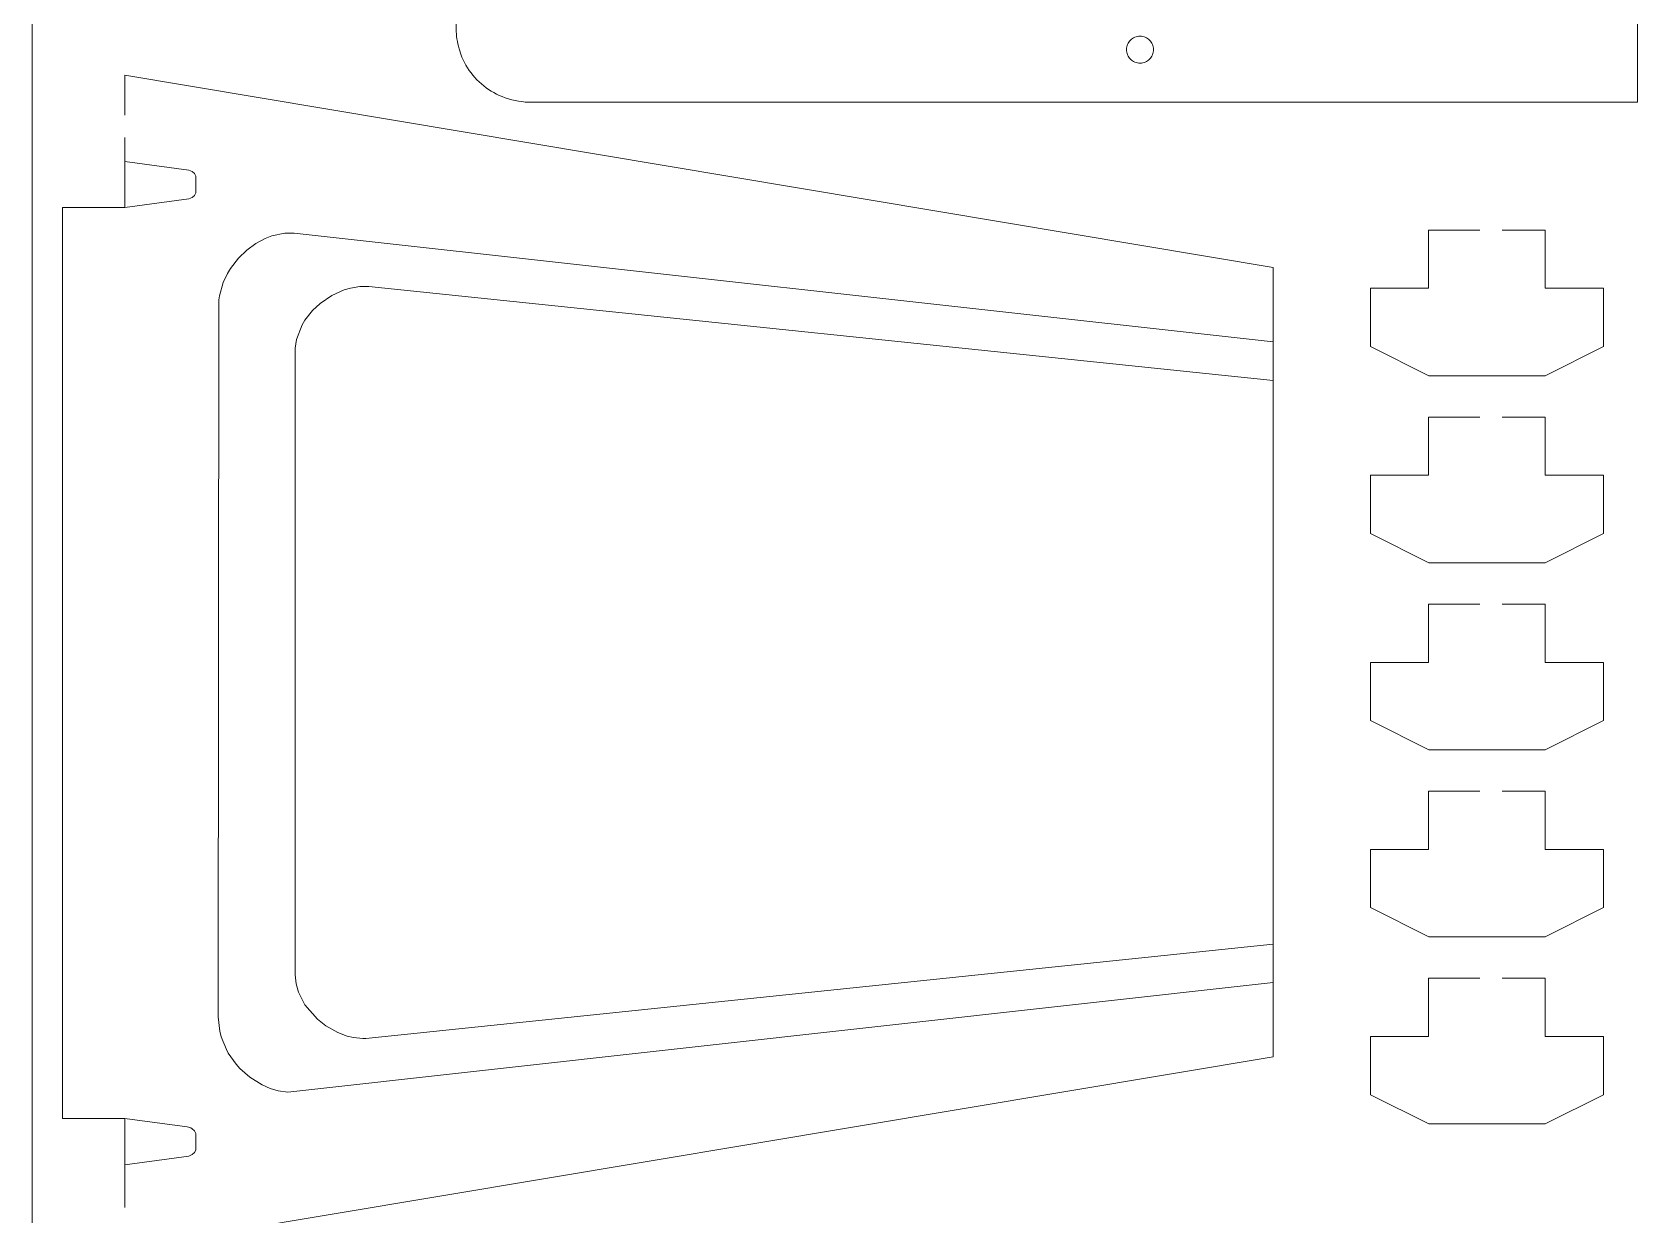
# Model space of a CAD drawing. Header units: centimetres. Extents: x -17.9 to 31.7, y -34.2 to -8.9.
# Drawn here: x -17.91 to -10.68, y -22.03 to -16.73 of the extents above; entities that cross this region are included whole.
import ezdxf

# ---------------------------------------------------------------- set-up
doc = ezdxf.new("R2010")
doc.units = ezdxf.units.CM
doc.header["$MEASUREMENT"] = 0
doc.layers.add('Layer 1', color=7, linetype='Continuous')

msp = doc.modelspace()

# ---------------------------------------------------------------- linework, layer by layer
at = {"layer": 'Layer 1', "color": 250, "lineweight": 20}
msp.add_open_spline([(-17.90561, -34.15394), (-17.90561, -34.15394), (-17.90561, -8.92394), (-17.90561, -8.92394)], degree=3, dxfattribs=at)
at = {"layer": 'Layer 1', "color": 250, "lineweight": 9}
for points, knots in [([(-16.00788, -13.43634), (-16.00788, -13.43634), (-16.26886, -13.43634), (-16.26886, -13.43634), (-16.26886, -13.43634), (-16.26886, -13.43634), (-16.26886, -13.17579), (-16.26886, -13.17579), (-16.26886, -13.17579), (-16.26886, -13.17579), (-15.91207, -13.17579), (-15.91207, -13.17579), (-15.91207, -13.17579), (-15.91207, -13.17579), (-15.88031, -13.14756), (-15.88031, -13.14756), (-15.88031, -13.14756), (-15.8533, -13.12648), (-15.82307, -13.10988), (-15.79079, -13.0984), (-15.79079, -13.0984), (-15.75624, -13.0861), (-15.72005, -13.07906), (-15.68341, -13.07749), (-15.68341, -13.07749), (-15.68341, -13.07749), (-10.94552, -13.07749), (-10.94552, -13.07749), (-10.94552, -13.07749), (-10.94552, -13.07749), (-10.94552, -13.17536), (-10.94552, -13.17536), (-10.94552, -13.17536), (-10.94552, -13.17536), (-10.68453, -13.17536), (-10.68453, -13.17536), (-10.68453, -13.17536), (-10.68453, -13.17536), (-10.68453, -13.43634), (-10.68453, -13.43634), (-10.68453, -13.43634), (-10.68453, -13.43634), (-10.94552, -13.43634), (-10.94552, -13.43634), (-10.94552, -13.43634), (-10.94552, -13.43634), (-10.94552, -13.59946), (-10.94552, -13.59946), (-10.94552, -13.59946), (-10.94552, -13.59946), (-10.71715, -13.59946), (-10.71715, -13.59946), (-10.71715, -13.59946), (-10.71715, -13.59946), (-10.71715, -17.04136), (-10.71715, -17.04136), (-10.71715, -17.04136), (-10.71715, -17.04136), (-15.68341, -17.04136), (-15.68341, -17.04136), (-15.68341, -17.04136), (-15.72392, -17.03964), (-15.76385, -17.03108), (-15.8015, -17.01604), (-15.8015, -17.01604), (-15.86974, -16.98877), (-15.92682, -16.93932), (-15.96355, -16.87567), (-15.96355, -16.87567), (-15.97694, -16.85246), (-15.98729, -16.82763), (-15.99435, -16.80178), (-15.99435, -16.80178), (-16.00223, -16.77292), (-16.00677, -16.74326), (-16.00788, -16.71336), (-16.00788, -16.71336), (-16.00788, -16.71336), (-16.00788, -13.43634), (-16.00788, -13.43634)], [0, 0, 0, 0, 0.047619, 0.047619, 0.047619, 0.047619, 0.0952381, 0.0952381, 0.0952381, 0.0952381, 0.1428571, 0.1428571, 0.1428571, 0.1428571, 0.1904762, 0.1904762, 0.1904762, 0.1904762, 0.2380952, 0.2380952, 0.2380952, 0.2380952, 0.2857143, 0.2857143, 0.2857143, 0.2857143, 0.3333333, 0.3333333, 0.3333333, 0.3333333, 0.3809524, 0.3809524, 0.3809524, 0.3809524, 0.4285714, 0.4285714, 0.4285714, 0.4285714, 0.4761905, 0.4761905, 0.4761905, 0.4761905, 0.5238095, 0.5238095, 0.5238095, 0.5238095, 0.5714286, 0.5714286, 0.5714286, 0.5714286, 0.6190476, 0.6190476, 0.6190476, 0.6190476, 0.6666667, 0.6666667, 0.6666667, 0.6666667, 0.7142857, 0.7142857, 0.7142857, 0.7142857, 0.7619048, 0.7619048, 0.7619048, 0.7619048, 0.8095238, 0.8095238, 0.8095238, 0.8095238, 0.8571429, 0.8571429, 0.8571429, 0.8571429, 0.9047619, 0.9047619, 0.9047619, 0.9047619, 1, 1, 1, 1]), ([(-12.34835, -17.78148), (-12.34835, -17.78148), (-17.4904, -16.92071), (-17.4904, -16.92071), (-17.4904, -16.92071), (-17.4904, -16.92071), (-17.4904, -17.09948), (-17.4904, -17.09948)], [0, 0, 0, 0, 0.3333333, 0.3333333, 0.3333333, 0.3333333, 1, 1, 1, 1]), ([(-17.4904, -17.19948), (-17.4904, -17.19948), (-17.4904, -17.30644), (-17.4904, -17.30644), (-17.4904, -17.30644), (-17.4904, -17.30644), (-17.4904, -17.51342), (-17.4904, -17.51342), (-17.4904, -17.51342), (-17.4904, -17.51342), (-17.77074, -17.51342), (-17.77074, -17.51342), (-17.77074, -17.51342), (-17.77074, -17.51342), (-17.77074, -21.59442), (-17.77074, -21.59442), (-17.77074, -21.59442), (-17.77074, -21.59442), (-17.4904, -21.59442), (-17.4904, -21.59442), (-17.4904, -21.59442), (-17.4904, -21.59442), (-17.4904, -21.80139), (-17.4904, -21.80139), (-17.4904, -21.80139), (-17.4904, -21.80139), (-17.4904, -21.99334), (-17.4904, -21.99334)], [0, 0, 0, 0, 0.125, 0.125, 0.125, 0.125, 0.25, 0.25, 0.25, 0.25, 0.375, 0.375, 0.375, 0.375, 0.5, 0.5, 0.5, 0.5, 0.625, 0.625, 0.625, 0.625, 0.75, 0.75, 0.75, 0.75, 1, 1, 1, 1]), ([(-11.42344, -17.61388), (-11.42344, -17.61388), (-11.65226, -17.61388), (-11.65226, -17.61388), (-11.65226, -17.61388), (-11.65226, -17.61388), (-11.65226, -17.87486), (-11.65226, -17.87486), (-11.65226, -17.87486), (-11.65226, -17.87486), (-11.91199, -17.87486), (-11.91199, -17.87486), (-11.91199, -17.87486), (-11.91199, -17.87486), (-11.91199, -18.13584), (-11.91199, -18.13584), (-11.91199, -18.13584), (-11.91199, -18.13584), (-11.651, -18.26634), (-11.651, -18.26634), (-11.651, -18.26634), (-11.651, -18.26634), (-11.13029, -18.26634), (-11.13029, -18.26634), (-11.13029, -18.26634), (-11.13029, -18.26634), (-10.86931, -18.13584), (-10.86931, -18.13584)], [0, 0, 0, 0, 0.125, 0.125, 0.125, 0.125, 0.25, 0.25, 0.25, 0.25, 0.375, 0.375, 0.375, 0.375, 0.5, 0.5, 0.5, 0.5, 0.625, 0.625, 0.625, 0.625, 0.75, 0.75, 0.75, 0.75, 1, 1, 1, 1]), ([(-10.86931, -18.13584), (-10.86931, -18.13584), (-10.86931, -17.87484), (-10.86931, -17.87484), (-10.86931, -17.87484), (-10.86931, -17.87484), (-11.13029, -17.87484), (-11.13029, -17.87484), (-11.13029, -17.87484), (-11.13029, -17.87484), (-11.13029, -17.61388), (-11.13029, -17.61388), (-11.13029, -17.61388), (-11.13029, -17.61388), (-11.32344, -17.61388), (-11.32344, -17.61388)], [0, 0, 0, 0, 0.2, 0.2, 0.2, 0.2, 0.4, 0.4, 0.4, 0.4, 0.6, 0.6, 0.6, 0.6, 1, 1, 1, 1]), ([(-17.4904, -22.09334), (-17.4904, -22.09334), (-17.4904, -22.17782), (-17.4904, -22.17782), (-17.4904, -22.17782), (-17.4904, -22.17782), (-12.34835, -21.31704), (-12.34835, -21.31704), (-12.34835, -21.31704), (-12.34835, -21.31704), (-12.34835, -20.98518), (-12.34835, -20.98518), (-12.34835, -20.98518), (-12.34835, -20.98518), (-12.34835, -20.81254), (-12.34835, -20.81254), (-12.34835, -20.81254), (-12.34835, -20.81254), (-12.34835, -18.28768), (-12.34835, -18.28768), (-12.34835, -18.28768), (-12.34835, -18.28768), (-12.34835, -18.11471), (-12.34835, -18.11471), (-12.34835, -18.11471), (-12.34835, -18.11471), (-12.34835, -17.78148), (-12.34835, -17.78148)], [0, 0, 0, 0, 0.125, 0.125, 0.125, 0.125, 0.25, 0.25, 0.25, 0.25, 0.375, 0.375, 0.375, 0.375, 0.5, 0.5, 0.5, 0.5, 0.625, 0.625, 0.625, 0.625, 0.75, 0.75, 0.75, 0.75, 1, 1, 1, 1]), ([(-11.42344, -18.45173), (-11.42344, -18.45173), (-11.65226, -18.45173), (-11.65226, -18.45173), (-11.65226, -18.45173), (-11.65226, -18.45173), (-11.65226, -18.71271), (-11.65226, -18.71271), (-11.65226, -18.71271), (-11.65226, -18.71271), (-11.91199, -18.71271), (-11.91199, -18.71271), (-11.91199, -18.71271), (-11.91199, -18.71271), (-11.91199, -18.97369), (-11.91199, -18.97369), (-11.91199, -18.97369), (-11.91199, -18.97369), (-11.651, -19.10419), (-11.651, -19.10419), (-11.651, -19.10419), (-11.651, -19.10419), (-11.13029, -19.10419), (-11.13029, -19.10419), (-11.13029, -19.10419), (-11.13029, -19.10419), (-10.86931, -18.97369), (-10.86931, -18.97369)], [0, 0, 0, 0, 0.125, 0.125, 0.125, 0.125, 0.25, 0.25, 0.25, 0.25, 0.375, 0.375, 0.375, 0.375, 0.5, 0.5, 0.5, 0.5, 0.625, 0.625, 0.625, 0.625, 0.75, 0.75, 0.75, 0.75, 1, 1, 1, 1]), ([(-10.86931, -18.97369), (-10.86931, -18.97369), (-10.86931, -18.71269), (-10.86931, -18.71269), (-10.86931, -18.71269), (-10.86931, -18.71269), (-11.13029, -18.71269), (-11.13029, -18.71269), (-11.13029, -18.71269), (-11.13029, -18.71269), (-11.13029, -18.45173), (-11.13029, -18.45173), (-11.13029, -18.45173), (-11.13029, -18.45173), (-11.32344, -18.45173), (-11.32344, -18.45173)], [0, 0, 0, 0, 0.2, 0.2, 0.2, 0.2, 0.4, 0.4, 0.4, 0.4, 0.6, 0.6, 0.6, 0.6, 1, 1, 1, 1]), ([(-11.42344, -19.28958), (-11.42344, -19.28958), (-11.65226, -19.28958), (-11.65226, -19.28958), (-11.65226, -19.28958), (-11.65226, -19.28958), (-11.65226, -19.55056), (-11.65226, -19.55056), (-11.65226, -19.55056), (-11.65226, -19.55056), (-11.91199, -19.55056), (-11.91199, -19.55056), (-11.91199, -19.55056), (-11.91199, -19.55056), (-11.91199, -19.81154), (-11.91199, -19.81154), (-11.91199, -19.81154), (-11.91199, -19.81154), (-11.651, -19.94204), (-11.651, -19.94204), (-11.651, -19.94204), (-11.651, -19.94204), (-11.13029, -19.94204), (-11.13029, -19.94204), (-11.13029, -19.94204), (-11.13029, -19.94204), (-10.86931, -19.81154), (-10.86931, -19.81154)], [0, 0, 0, 0, 0.125, 0.125, 0.125, 0.125, 0.25, 0.25, 0.25, 0.25, 0.375, 0.375, 0.375, 0.375, 0.5, 0.5, 0.5, 0.5, 0.625, 0.625, 0.625, 0.625, 0.75, 0.75, 0.75, 0.75, 1, 1, 1, 1]), ([(-10.86931, -19.81154), (-10.86931, -19.81154), (-10.86931, -19.55054), (-10.86931, -19.55054), (-10.86931, -19.55054), (-10.86931, -19.55054), (-11.13029, -19.55054), (-11.13029, -19.55054), (-11.13029, -19.55054), (-11.13029, -19.55054), (-11.13029, -19.28958), (-11.13029, -19.28958), (-11.13029, -19.28958), (-11.13029, -19.28958), (-11.32344, -19.28958), (-11.32344, -19.28958)], [0, 0, 0, 0, 0.2, 0.2, 0.2, 0.2, 0.4, 0.4, 0.4, 0.4, 0.6, 0.6, 0.6, 0.6, 1, 1, 1, 1]), ([(-11.42344, -20.12743), (-11.42344, -20.12743), (-11.65226, -20.12743), (-11.65226, -20.12743), (-11.65226, -20.12743), (-11.65226, -20.12743), (-11.65226, -20.38841), (-11.65226, -20.38841), (-11.65226, -20.38841), (-11.65226, -20.38841), (-11.91199, -20.38841), (-11.91199, -20.38841), (-11.91199, -20.38841), (-11.91199, -20.38841), (-11.91199, -20.64939), (-11.91199, -20.64939), (-11.91199, -20.64939), (-11.91199, -20.64939), (-11.651, -20.77989), (-11.651, -20.77989), (-11.651, -20.77989), (-11.651, -20.77989), (-11.13029, -20.77989), (-11.13029, -20.77989), (-11.13029, -20.77989), (-11.13029, -20.77989), (-10.86931, -20.64939), (-10.86931, -20.64939)], [0, 0, 0, 0, 0.125, 0.125, 0.125, 0.125, 0.25, 0.25, 0.25, 0.25, 0.375, 0.375, 0.375, 0.375, 0.5, 0.5, 0.5, 0.5, 0.625, 0.625, 0.625, 0.625, 0.75, 0.75, 0.75, 0.75, 1, 1, 1, 1]), ([(-10.86931, -20.64939), (-10.86931, -20.64939), (-10.86931, -20.38839), (-10.86931, -20.38839), (-10.86931, -20.38839), (-10.86931, -20.38839), (-11.13029, -20.38839), (-11.13029, -20.38839), (-11.13029, -20.38839), (-11.13029, -20.38839), (-11.13029, -20.12743), (-11.13029, -20.12743), (-11.13029, -20.12743), (-11.13029, -20.12743), (-11.32344, -20.12743), (-11.32344, -20.12743)], [0, 0, 0, 0, 0.2, 0.2, 0.2, 0.2, 0.4, 0.4, 0.4, 0.4, 0.6, 0.6, 0.6, 0.6, 1, 1, 1, 1]), ([(-11.42344, -20.96528), (-11.42344, -20.96528), (-11.65226, -20.96528), (-11.65226, -20.96528), (-11.65226, -20.96528), (-11.65226, -20.96528), (-11.65226, -21.22626), (-11.65226, -21.22626), (-11.65226, -21.22626), (-11.65226, -21.22626), (-11.91199, -21.22626), (-11.91199, -21.22626), (-11.91199, -21.22626), (-11.91199, -21.22626), (-11.91199, -21.48724), (-11.91199, -21.48724), (-11.91199, -21.48724), (-11.91199, -21.48724), (-11.651, -21.61774), (-11.651, -21.61774), (-11.651, -21.61774), (-11.651, -21.61774), (-11.13029, -21.61774), (-11.13029, -21.61774), (-11.13029, -21.61774), (-11.13029, -21.61774), (-10.86931, -21.48724), (-10.86931, -21.48724)], [0, 0, 0, 0, 0.125, 0.125, 0.125, 0.125, 0.25, 0.25, 0.25, 0.25, 0.375, 0.375, 0.375, 0.375, 0.5, 0.5, 0.5, 0.5, 0.625, 0.625, 0.625, 0.625, 0.75, 0.75, 0.75, 0.75, 1, 1, 1, 1]), ([(-10.86931, -21.48724), (-10.86931, -21.48724), (-10.86931, -21.22624), (-10.86931, -21.22624), (-10.86931, -21.22624), (-10.86931, -21.22624), (-11.13029, -21.22624), (-11.13029, -21.22624), (-11.13029, -21.22624), (-11.13029, -21.22624), (-11.13029, -20.96528), (-11.13029, -20.96528), (-11.13029, -20.96528), (-11.13029, -20.96528), (-11.32344, -20.96528), (-11.32344, -20.96528)], [0, 0, 0, 0, 0.2, 0.2, 0.2, 0.2, 0.4, 0.4, 0.4, 0.4, 0.6, 0.6, 0.6, 0.6, 1, 1, 1, 1])]:
    msp.add_open_spline(points, degree=3, knots=knots, dxfattribs=at)
at = {"layer": 'Layer 1', "color": 175, "lineweight": 9}
for points, knots in [([(-12.89445, -16.83937), (-12.89445, -16.83937), (-12.89793, -16.84403), (-12.89793, -16.84403), (-12.89793, -16.84403), (-12.89793, -16.84403), (-12.90183, -16.84832), (-12.90183, -16.84832), (-12.90183, -16.84832), (-12.90183, -16.84832), (-12.90612, -16.85222), (-12.90612, -16.85222), (-12.90612, -16.85222), (-12.90612, -16.85222), (-12.91078, -16.85569), (-12.91078, -16.85569), (-12.91078, -16.85569), (-12.91078, -16.85569), (-12.91575, -16.85871), (-12.91575, -16.85871), (-12.91575, -16.85871), (-12.91575, -16.85871), (-12.92103, -16.86126), (-12.92103, -16.86126), (-12.92103, -16.86126), (-12.92103, -16.86126), (-12.92659, -16.86329), (-12.92659, -16.86329), (-12.92659, -16.86329), (-12.92659, -16.86329), (-12.93238, -16.86478), (-12.93238, -16.86478), (-12.93238, -16.86478), (-12.93238, -16.86478), (-12.93838, -16.86569), (-12.93838, -16.86569), (-12.93838, -16.86569), (-12.93838, -16.86569), (-12.94457, -16.866), (-12.94457, -16.866), (-12.94457, -16.866), (-12.94457, -16.866), (-12.95074, -16.86569), (-12.95074, -16.86569), (-12.95074, -16.86569), (-12.95074, -16.86569), (-12.95675, -16.86478), (-12.95675, -16.86478), (-12.95675, -16.86478), (-12.95675, -16.86478), (-12.96254, -16.86329), (-12.96254, -16.86329), (-12.96254, -16.86329), (-12.96254, -16.86329), (-12.96809, -16.86126), (-12.96809, -16.86126), (-12.96809, -16.86126), (-12.96809, -16.86126), (-12.97337, -16.85871), (-12.97337, -16.85871), (-12.97337, -16.85871), (-12.97337, -16.85871), (-12.97836, -16.85569), (-12.97836, -16.85569), (-12.97836, -16.85569), (-12.97836, -16.85569), (-12.983, -16.85222), (-12.983, -16.85222), (-12.983, -16.85222), (-12.983, -16.85222), (-12.98729, -16.84832), (-12.98729, -16.84832), (-12.98729, -16.84832), (-12.98729, -16.84832), (-12.9912, -16.84403), (-12.9912, -16.84403), (-12.9912, -16.84403), (-12.9912, -16.84403), (-12.99467, -16.83937), (-12.99467, -16.83937), (-12.99467, -16.83937), (-12.99467, -16.83937), (-12.9977, -16.83439), (-12.9977, -16.83439), (-12.9977, -16.83439), (-12.9977, -16.83439), (-13.00024, -16.82911), (-13.00024, -16.82911), (-13.00024, -16.82911), (-13.00024, -16.82911), (-13.00227, -16.82356), (-13.00227, -16.82356), (-13.00227, -16.82356), (-13.00227, -16.82356), (-13.00376, -16.81776), (-13.00376, -16.81776), (-13.00376, -16.81776), (-13.00376, -16.81776), (-13.00468, -16.81176), (-13.00468, -16.81176), (-13.00468, -16.81176), (-13.00468, -16.81176), (-13.00499, -16.80558), (-13.00499, -16.80558), (-13.00499, -16.80558), (-13.00499, -16.80558), (-13.00468, -16.79941), (-13.00468, -16.79941), (-13.00468, -16.79941), (-13.00468, -16.79941), (-13.00376, -16.7934), (-13.00376, -16.7934), (-13.00376, -16.7934), (-13.00376, -16.7934), (-13.00227, -16.78761), (-13.00227, -16.78761), (-13.00227, -16.78761), (-13.00227, -16.78761), (-13.00024, -16.78206), (-13.00024, -16.78206), (-13.00024, -16.78206), (-13.00024, -16.78206), (-12.9977, -16.77678), (-12.9977, -16.77678), (-12.9977, -16.77678), (-12.9977, -16.77678), (-12.99467, -16.77179), (-12.99467, -16.77179), (-12.99467, -16.77179), (-12.99467, -16.77179), (-12.9912, -16.76714), (-12.9912, -16.76714), (-12.9912, -16.76714), (-12.9912, -16.76714), (-12.98729, -16.76285), (-12.98729, -16.76285), (-12.98729, -16.76285), (-12.98729, -16.76285), (-12.983, -16.75895), (-12.983, -16.75895), (-12.983, -16.75895), (-12.983, -16.75895), (-12.97836, -16.75547), (-12.97836, -16.75547), (-12.97836, -16.75547), (-12.97836, -16.75547), (-12.97337, -16.75245), (-12.97337, -16.75245), (-12.97337, -16.75245), (-12.97337, -16.75245), (-12.96809, -16.7499), (-12.96809, -16.7499), (-12.96809, -16.7499), (-12.96809, -16.7499), (-12.96254, -16.74788), (-12.96254, -16.74788), (-12.96254, -16.74788), (-12.96254, -16.74788), (-12.95675, -16.74639), (-12.95675, -16.74639), (-12.95675, -16.74639), (-12.95675, -16.74639), (-12.95074, -16.74547), (-12.95074, -16.74547), (-12.95074, -16.74547), (-12.95074, -16.74547), (-12.94457, -16.74516), (-12.94457, -16.74516), (-12.94457, -16.74516), (-12.94457, -16.74516), (-12.93838, -16.74547), (-12.93838, -16.74547), (-12.93838, -16.74547), (-12.93838, -16.74547), (-12.93238, -16.74639), (-12.93238, -16.74639), (-12.93238, -16.74639), (-12.93238, -16.74639), (-12.92659, -16.74788), (-12.92659, -16.74788), (-12.92659, -16.74788), (-12.92659, -16.74788), (-12.92103, -16.7499), (-12.92103, -16.7499), (-12.92103, -16.7499), (-12.92103, -16.7499), (-12.91575, -16.75245), (-12.91575, -16.75245), (-12.91575, -16.75245), (-12.91575, -16.75245), (-12.91078, -16.75547), (-12.91078, -16.75547), (-12.91078, -16.75547), (-12.91078, -16.75547), (-12.90612, -16.75895), (-12.90612, -16.75895), (-12.90612, -16.75895), (-12.90612, -16.75895), (-12.90183, -16.76285), (-12.90183, -16.76285), (-12.90183, -16.76285), (-12.90183, -16.76285), (-12.89793, -16.76714), (-12.89793, -16.76714), (-12.89793, -16.76714), (-12.89793, -16.76714), (-12.89445, -16.77179), (-12.89445, -16.77179), (-12.89445, -16.77179), (-12.89445, -16.77179), (-12.89143, -16.77678), (-12.89143, -16.77678), (-12.89143, -16.77678), (-12.89143, -16.77678), (-12.88889, -16.78206), (-12.88889, -16.78206), (-12.88889, -16.78206), (-12.88889, -16.78206), (-12.88686, -16.78761), (-12.88686, -16.78761), (-12.88686, -16.78761), (-12.88686, -16.78761), (-12.88537, -16.7934), (-12.88537, -16.7934), (-12.88537, -16.7934), (-12.88537, -16.7934), (-12.88445, -16.79941), (-12.88445, -16.79941), (-12.88445, -16.79941), (-12.88445, -16.79941), (-12.88415, -16.80558), (-12.88415, -16.80558), (-12.88415, -16.80558), (-12.88415, -16.80558), (-12.88445, -16.81176), (-12.88445, -16.81176), (-12.88445, -16.81176), (-12.88445, -16.81176), (-12.88537, -16.81776), (-12.88537, -16.81776), (-12.88537, -16.81776), (-12.88537, -16.81776), (-12.88686, -16.82356), (-12.88686, -16.82356), (-12.88686, -16.82356), (-12.88686, -16.82356), (-12.88889, -16.82911), (-12.88889, -16.82911), (-12.88889, -16.82911), (-12.88889, -16.82911), (-12.89143, -16.83439), (-12.89143, -16.83439), (-12.89143, -16.83439), (-12.89143, -16.83439), (-12.89445, -16.83937), (-12.89445, -16.83937)], [0, 0, 0, 0, 0.0153846, 0.0153846, 0.0153846, 0.0153846, 0.0307692, 0.0307692, 0.0307692, 0.0307692, 0.0461538, 0.0461538, 0.0461538, 0.0461538, 0.0615385, 0.0615385, 0.0615385, 0.0615385, 0.0769231, 0.0769231, 0.0769231, 0.0769231, 0.0923077, 0.0923077, 0.0923077, 0.0923077, 0.1076923, 0.1076923, 0.1076923, 0.1076923, 0.1230769, 0.1230769, 0.1230769, 0.1230769, 0.1384615, 0.1384615, 0.1384615, 0.1384615, 0.1538462, 0.1538462, 0.1538462, 0.1538462, 0.1692308, 0.1692308, 0.1692308, 0.1692308, 0.1846154, 0.1846154, 0.1846154, 0.1846154, 0.2, 0.2, 0.2, 0.2, 0.2153846, 0.2153846, 0.2153846, 0.2153846, 0.2307692, 0.2307692, 0.2307692, 0.2307692, 0.2461538, 0.2461538, 0.2461538, 0.2461538, 0.2615385, 0.2615385, 0.2615385, 0.2615385, 0.2769231, 0.2769231, 0.2769231, 0.2769231, 0.2923077, 0.2923077, 0.2923077, 0.2923077, 0.3076923, 0.3076923, 0.3076923, 0.3076923, 0.3230769, 0.3230769, 0.3230769, 0.3230769, 0.3384615, 0.3384615, 0.3384615, 0.3384615, 0.3538462, 0.3538462, 0.3538462, 0.3538462, 0.3692308, 0.3692308, 0.3692308, 0.3692308, 0.3846154, 0.3846154, 0.3846154, 0.3846154, 0.4, 0.4, 0.4, 0.4, 0.4153846, 0.4153846, 0.4153846, 0.4153846, 0.4307692, 0.4307692, 0.4307692, 0.4307692, 0.4461538, 0.4461538, 0.4461538, 0.4461538, 0.4615385, 0.4615385, 0.4615385, 0.4615385, 0.4769231, 0.4769231, 0.4769231, 0.4769231, 0.4923077, 0.4923077, 0.4923077, 0.4923077, 0.5076923, 0.5076923, 0.5076923, 0.5076923, 0.5230769, 0.5230769, 0.5230769, 0.5230769, 0.5384615, 0.5384615, 0.5384615, 0.5384615, 0.5538462, 0.5538462, 0.5538462, 0.5538462, 0.5692308, 0.5692308, 0.5692308, 0.5692308, 0.5846154, 0.5846154, 0.5846154, 0.5846154, 0.6, 0.6, 0.6, 0.6, 0.6153846, 0.6153846, 0.6153846, 0.6153846, 0.6307692, 0.6307692, 0.6307692, 0.6307692, 0.6461538, 0.6461538, 0.6461538, 0.6461538, 0.6615385, 0.6615385, 0.6615385, 0.6615385, 0.6769231, 0.6769231, 0.6769231, 0.6769231, 0.6923077, 0.6923077, 0.6923077, 0.6923077, 0.7076923, 0.7076923, 0.7076923, 0.7076923, 0.7230769, 0.7230769, 0.7230769, 0.7230769, 0.7384615, 0.7384615, 0.7384615, 0.7384615, 0.7538462, 0.7538462, 0.7538462, 0.7538462, 0.7692308, 0.7692308, 0.7692308, 0.7692308, 0.7846154, 0.7846154, 0.7846154, 0.7846154, 0.8, 0.8, 0.8, 0.8, 0.8153846, 0.8153846, 0.8153846, 0.8153846, 0.8307692, 0.8307692, 0.8307692, 0.8307692, 0.8461538, 0.8461538, 0.8461538, 0.8461538, 0.8615385, 0.8615385, 0.8615385, 0.8615385, 0.8769231, 0.8769231, 0.8769231, 0.8769231, 0.8923077, 0.8923077, 0.8923077, 0.8923077, 0.9076923, 0.9076923, 0.9076923, 0.9076923, 0.9230769, 0.9230769, 0.9230769, 0.9230769, 0.9384615, 0.9384615, 0.9384615, 0.9384615, 0.9538462, 0.9538462, 0.9538462, 0.9538462, 0.9692308, 0.9692308, 0.9692308, 0.9692308, 1, 1, 1, 1]), ([(-17.4904, -17.30644), (-17.4904, -17.30644), (-17.20366, -17.3457), (-17.20366, -17.3457), (-17.20366, -17.3457), (-17.20366, -17.3457), (-17.18912, -17.35201), (-17.18912, -17.35201), (-17.18912, -17.35201), (-17.18912, -17.35201), (-17.17837, -17.36132), (-17.17837, -17.36132), (-17.17837, -17.36132), (-17.17837, -17.36132), (-17.17249, -17.37254), (-17.17249, -17.37254), (-17.17249, -17.37254), (-17.17249, -17.37254), (-17.17249, -17.44739), (-17.17249, -17.44739), (-17.17249, -17.44739), (-17.17249, -17.44739), (-17.17837, -17.45856), (-17.17837, -17.45856), (-17.17837, -17.45856), (-17.17837, -17.45856), (-17.18912, -17.46784), (-17.18912, -17.46784), (-17.18912, -17.46784), (-17.18912, -17.46784), (-17.20366, -17.47415), (-17.20366, -17.47415), (-17.20366, -17.47415), (-17.20366, -17.47415), (-17.4904, -17.51342), (-17.4904, -17.51342)], [0, 0, 0, 0, 0.1, 0.1, 0.1, 0.1, 0.2, 0.2, 0.2, 0.2, 0.3, 0.3, 0.3, 0.3, 0.4, 0.4, 0.4, 0.4, 0.5, 0.5, 0.5, 0.5, 0.6, 0.6, 0.6, 0.6, 0.7, 0.7, 0.7, 0.7, 0.8, 0.8, 0.8, 0.8, 1, 1, 1, 1]), ([(-12.34835, -18.11471), (-12.34835, -18.11471), (-16.73286, -17.62725), (-16.73286, -17.62725), (-16.73286, -17.62725), (-16.73286, -17.62725), (-16.77512, -17.62743), (-16.77512, -17.62743), (-16.77512, -17.62743), (-16.77512, -17.62743), (-16.83322, -17.64027), (-16.83322, -17.64027), (-16.83322, -17.64027), (-16.83322, -17.64027), (-16.86223, -17.6517), (-16.86223, -17.6517), (-16.86223, -17.6517), (-16.86223, -17.6517), (-16.90471, -17.67462), (-16.90471, -17.67462), (-16.90471, -17.67462), (-16.90471, -17.67462), (-16.9449, -17.70396), (-16.9449, -17.70396), (-16.9449, -17.70396), (-16.9449, -17.70396), (-16.98161, -17.73915), (-16.98161, -17.73915), (-16.98161, -17.73915), (-16.98161, -17.73915), (-17.01849, -17.7868), (-17.01849, -17.7868), (-17.01849, -17.7868), (-17.01849, -17.7868), (-17.03188, -17.80919), (-17.03188, -17.80919), (-17.03188, -17.80919), (-17.03188, -17.80919), (-17.05046, -17.84886), (-17.05046, -17.84886), (-17.05046, -17.84886), (-17.05046, -17.84886), (-17.06744, -17.90876), (-17.06744, -17.90876), (-17.06744, -17.90876), (-17.06744, -17.90876), (-17.07012, -17.9267), (-17.07012, -17.9267), (-17.07012, -17.9267), (-17.07012, -17.9267), (-17.07233, -21.13907), (-17.07233, -21.13907), (-17.07233, -21.13907), (-17.07233, -21.13907), (-17.06571, -21.20259), (-17.06571, -21.20259), (-17.06571, -21.20259), (-17.06571, -21.20259), (-17.05911, -21.22853), (-17.05911, -21.22853), (-17.05911, -21.22853), (-17.05911, -21.22853), (-17.03599, -21.28553), (-17.03599, -21.28553), (-17.03599, -21.28553), (-17.03599, -21.28553), (-17.0276, -21.3008), (-17.0276, -21.3008), (-17.0276, -21.3008), (-17.0276, -21.3008), (-16.99289, -21.3503), (-16.99289, -21.3503), (-16.99289, -21.3503), (-16.99289, -21.3503), (-16.9758, -21.36945), (-16.9758, -21.36945), (-16.9758, -21.36945), (-16.9758, -21.36945), (-16.93185, -21.40882), (-16.93185, -21.40882), (-16.93185, -21.40882), (-16.93185, -21.40882), (-16.8766, -21.4437), (-16.8766, -21.4437), (-16.8766, -21.4437), (-16.8766, -21.4437), (-16.84055, -21.45944), (-16.84055, -21.45944), (-16.84055, -21.45944), (-16.84055, -21.45944), (-16.80413, -21.47011), (-16.80413, -21.47011), (-16.80413, -21.47011), (-16.80413, -21.47011), (-16.76092, -21.47576), (-16.76092, -21.47576), (-16.76092, -21.47576), (-16.76092, -21.47576), (-12.34835, -20.98518), (-12.34835, -20.98518)], [0, 0, 0, 0, 0.0384615, 0.0384615, 0.0384615, 0.0384615, 0.0769231, 0.0769231, 0.0769231, 0.0769231, 0.1153846, 0.1153846, 0.1153846, 0.1153846, 0.1538462, 0.1538462, 0.1538462, 0.1538462, 0.1923077, 0.1923077, 0.1923077, 0.1923077, 0.2307692, 0.2307692, 0.2307692, 0.2307692, 0.2692308, 0.2692308, 0.2692308, 0.2692308, 0.3076923, 0.3076923, 0.3076923, 0.3076923, 0.3461538, 0.3461538, 0.3461538, 0.3461538, 0.3846154, 0.3846154, 0.3846154, 0.3846154, 0.4230769, 0.4230769, 0.4230769, 0.4230769, 0.4615385, 0.4615385, 0.4615385, 0.4615385, 0.5, 0.5, 0.5, 0.5, 0.5384615, 0.5384615, 0.5384615, 0.5384615, 0.5769231, 0.5769231, 0.5769231, 0.5769231, 0.6153846, 0.6153846, 0.6153846, 0.6153846, 0.6538462, 0.6538462, 0.6538462, 0.6538462, 0.6923077, 0.6923077, 0.6923077, 0.6923077, 0.7307692, 0.7307692, 0.7307692, 0.7307692, 0.7692308, 0.7692308, 0.7692308, 0.7692308, 0.8076923, 0.8076923, 0.8076923, 0.8076923, 0.8461538, 0.8461538, 0.8461538, 0.8461538, 0.8846154, 0.8846154, 0.8846154, 0.8846154, 0.9230769, 0.9230769, 0.9230769, 0.9230769, 1, 1, 1, 1]), ([(-12.34835, -18.28768), (-12.34835, -18.28768), (-16.39783, -17.86689), (-16.39783, -17.86689), (-16.39783, -17.86689), (-16.39783, -17.86689), (-16.4387, -17.86678), (-16.4387, -17.86678), (-16.4387, -17.86678), (-16.4387, -17.86678), (-16.4809, -17.87386), (-16.4809, -17.87386), (-16.4809, -17.87386), (-16.4809, -17.87386), (-16.50918, -17.88231), (-16.50918, -17.88231), (-16.50918, -17.88231), (-16.50918, -17.88231), (-16.56457, -17.90752), (-16.56457, -17.90752), (-16.56457, -17.90752), (-16.56457, -17.90752), (-16.61608, -17.94276), (-16.61608, -17.94276), (-16.61608, -17.94276), (-16.61608, -17.94276), (-16.65051, -17.97505), (-16.65051, -17.97505), (-16.65051, -17.97505), (-16.65051, -17.97505), (-16.6844, -18.01835), (-16.6844, -18.01835), (-16.6844, -18.01835), (-16.6844, -18.01835), (-16.69642, -18.03855), (-16.69642, -18.03855), (-16.69642, -18.03855), (-16.69642, -18.03855), (-16.72165, -18.10434), (-16.72165, -18.10434), (-16.72165, -18.10434), (-16.72165, -18.10434), (-16.72757, -18.14376), (-16.72757, -18.14376), (-16.72757, -18.14376), (-16.72757, -18.14376), (-16.72798, -20.95063), (-16.72798, -20.95063), (-16.72798, -20.95063), (-16.72798, -20.95063), (-16.72334, -20.99041), (-16.72334, -20.99041), (-16.72334, -20.99041), (-16.72334, -20.99041), (-16.7126, -21.02827), (-16.7126, -21.02827), (-16.7126, -21.02827), (-16.7126, -21.02827), (-16.6844, -21.08409), (-16.6844, -21.08409), (-16.6844, -21.08409), (-16.6844, -21.08409), (-16.62802, -21.14935), (-16.62802, -21.14935), (-16.62802, -21.14935), (-16.62802, -21.14935), (-16.59098, -21.17836), (-16.59098, -21.17836), (-16.59098, -21.17836), (-16.59098, -21.17836), (-16.53719, -21.20869), (-16.53719, -21.20869), (-16.53719, -21.20869), (-16.53719, -21.20869), (-16.49505, -21.22452), (-16.49505, -21.22452), (-16.49505, -21.22452), (-16.49505, -21.22452), (-16.46675, -21.23151), (-16.46675, -21.23151), (-16.46675, -21.23151), (-16.46675, -21.23151), (-16.42487, -21.23626), (-16.42487, -21.23626), (-16.42487, -21.23626), (-16.42487, -21.23626), (-16.41124, -21.23623), (-16.41124, -21.23623), (-16.41124, -21.23623), (-16.41124, -21.23623), (-12.34835, -20.81254), (-12.34835, -20.81254)], [0, 0, 0, 0, 0.0416667, 0.0416667, 0.0416667, 0.0416667, 0.0833333, 0.0833333, 0.0833333, 0.0833333, 0.125, 0.125, 0.125, 0.125, 0.1666667, 0.1666667, 0.1666667, 0.1666667, 0.2083333, 0.2083333, 0.2083333, 0.2083333, 0.25, 0.25, 0.25, 0.25, 0.2916667, 0.2916667, 0.2916667, 0.2916667, 0.3333333, 0.3333333, 0.3333333, 0.3333333, 0.375, 0.375, 0.375, 0.375, 0.4166667, 0.4166667, 0.4166667, 0.4166667, 0.4583333, 0.4583333, 0.4583333, 0.4583333, 0.5, 0.5, 0.5, 0.5, 0.5416667, 0.5416667, 0.5416667, 0.5416667, 0.5833333, 0.5833333, 0.5833333, 0.5833333, 0.625, 0.625, 0.625, 0.625, 0.6666667, 0.6666667, 0.6666667, 0.6666667, 0.7083333, 0.7083333, 0.7083333, 0.7083333, 0.75, 0.75, 0.75, 0.75, 0.7916667, 0.7916667, 0.7916667, 0.7916667, 0.8333333, 0.8333333, 0.8333333, 0.8333333, 0.875, 0.875, 0.875, 0.875, 0.9166667, 0.9166667, 0.9166667, 0.9166667, 1, 1, 1, 1]), ([(-17.4904, -21.59442), (-17.4904, -21.59442), (-17.21202, -21.63198), (-17.21202, -21.63198), (-17.21202, -21.63198), (-17.21202, -21.63198), (-17.19598, -21.6364), (-17.19598, -21.6364), (-17.19598, -21.6364), (-17.19598, -21.6364), (-17.18912, -21.64), (-17.18912, -21.64), (-17.18912, -21.64), (-17.18912, -21.64), (-17.17837, -21.6493), (-17.17837, -21.6493), (-17.17837, -21.6493), (-17.17837, -21.6493), (-17.17249, -21.66051), (-17.17249, -21.66051), (-17.17249, -21.66051), (-17.17249, -21.66051), (-17.17249, -21.73538), (-17.17249, -21.73538), (-17.17249, -21.73538), (-17.17249, -21.73538), (-17.17837, -21.74654), (-17.17837, -21.74654), (-17.17837, -21.74654), (-17.17837, -21.74654), (-17.18912, -21.75582), (-17.18912, -21.75582), (-17.18912, -21.75582), (-17.18912, -21.75582), (-17.20366, -21.76214), (-17.20366, -21.76214), (-17.20366, -21.76214), (-17.20366, -21.76214), (-17.4904, -21.80139), (-17.4904, -21.80139)], [0, 0, 0, 0, 0.0909091, 0.0909091, 0.0909091, 0.0909091, 0.1818182, 0.1818182, 0.1818182, 0.1818182, 0.2727273, 0.2727273, 0.2727273, 0.2727273, 0.3636364, 0.3636364, 0.3636364, 0.3636364, 0.4545455, 0.4545455, 0.4545455, 0.4545455, 0.5454545, 0.5454545, 0.5454545, 0.5454545, 0.6363636, 0.6363636, 0.6363636, 0.6363636, 0.7272727, 0.7272727, 0.7272727, 0.7272727, 0.8181818, 0.8181818, 0.8181818, 0.8181818, 1, 1, 1, 1])]:
    msp.add_open_spline(points, degree=3, knots=knots, dxfattribs=at)

doc.saveas('drawing.dxf')
